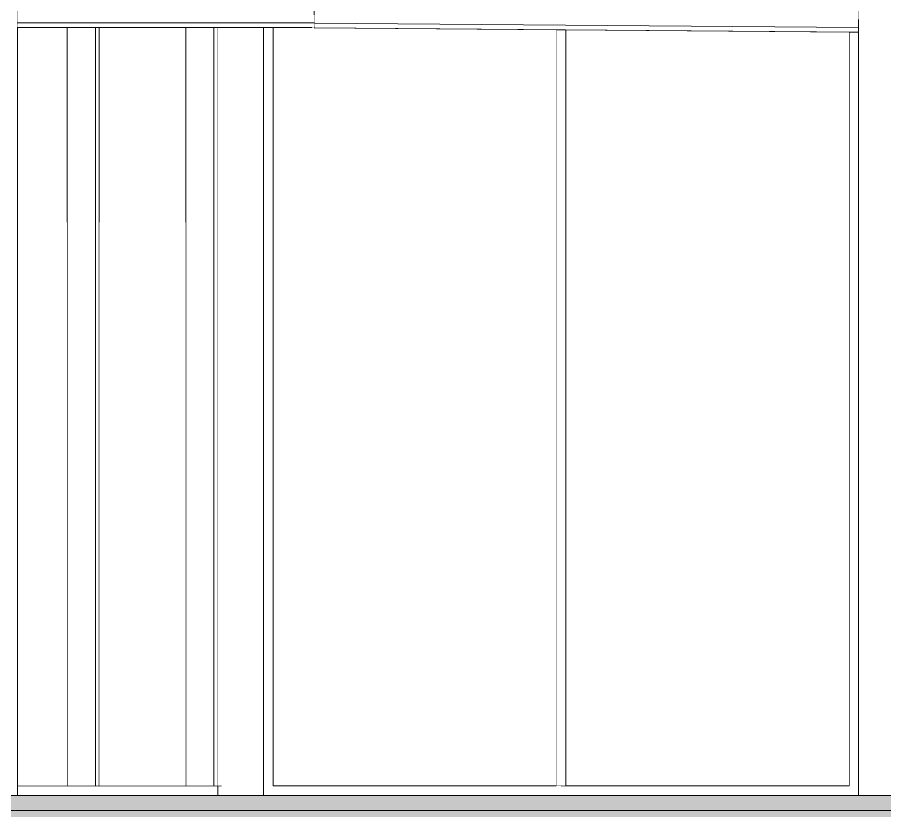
# Model space of a CAD drawing. Header units: millimetres. Extents: x -46169 to 174149, y -86316 to 18123.
# Drawn here: x 148036 to 152539, y -78958 to -74841 of the extents above; entities that cross this region are included whole.
import ezdxf

# ---------------------------------------------------------------- set-up
doc = ezdxf.new("R2010")
doc.units = ezdxf.units.MM
doc.header["$MEASUREMENT"] = 0
doc.linetypes.add('Dashed', pattern=[2822.222233, 1411.111116, -1411.111116])
doc.linetypes.add('Wipeout_Contour', pattern=[1000, 0, -1000])
for name, color, linetype, lineweight, true_color in [('0_Pen_No__105', 7, 'Continuous', 15, 0xa6a6a6), ('A-35-M_FFE_Sanitary_Pen_No__103', 7, 'Continuous', 15, 0xa6a6a6), ('New_A-20-M_Floor_Slab_Pen_No__109', 7, 'Continuous', 15, 0xa6a6a6), ('New_A-20-M_Floor_Slab_Pen_No__162', 7, 'Continuous', 0, 0xe47200)]:
    doc.layers.add(name, color=color, linetype=linetype, lineweight=lineweight, true_color=true_color)
for name, color, linetype in [('A-25-M_Wall_Int', 7, 'Continuous'), ('New_A-20-M_Floor_Slab', 7, 'Continuous'), ('New_A-25-M_Curtain_Wall', 7, 'Continuous'), ('New_A-25-M_Wall_Ext', 7, 'Continuous'), ('S-280-M_COLUMN.IFC Import', 7, 'Continuous'), ('S-280-M_STRUCT_FRAME.IFC Import', 7, 'Continuous')]:
    doc.layers.add(name, color=color, linetype=linetype)
for name, color, linetype, lineweight in [('A-25-M_Wall_Int_Pen_No__87', 8, 'Continuous', 20), ('A-35-M_FFE_Sanitary_Pen_No__1', 7, 'Continuous', 13), ('New_A-20-M_Floor_Slab_Pen_No__1', 7, 'Continuous', 13), ('New_A-25-M_Curtain_Wall_Pen_No__4', 7, 'Continuous', 20), ('New_A-25-M_Curtain_Wall_Pen_No__87', 8, 'Continuous', 20), ('New_A-25-M_Wall_Ext_Pen_No__87', 8, 'Continuous', 20), ('S-280-M_COLUMN.IFC Import_Pen_No__88', 8, 'Continuous', 20), ('S-280-M_STRUCT_FRAME.IFC Import_Pen_No__90', 8, 'Continuous', 20)]:
    doc.layers.add(name, color=color, linetype=linetype, lineweight=lineweight)

# ---------------------------------------------------------------- blocks, each defined once
blk = doc.blocks.new('Section Elem_18_3', base_point=(165992.3, -78878.8))
at = {"color": 254, "linetype": 'Wipeout_Contour', "lineweight": 0, "ltscale": 853968.175542}
blk.add_wipeout([(152354.3, -75903.8), (152354.3, -78828.8), (152403.6, -78878.1), (152403.6, -76104.1), (152403.6, -75903.8)], dxfattribs=at).dxf.layer = 'New_A-25-M_Curtain_Wall'
at = {"layer": 'New_A-25-M_Curtain_Wall_Pen_No__87', "linetype": 'Continuous'}
blk.add_line((152354.3, -78828.8), (152354.3, -75903.8), dxfattribs=at)
blk = doc.blocks.new('Section Elem_19_3', base_point=(165992.3, -78878.8))
at = {"color": 254, "linetype": 'Wipeout_Contour', "lineweight": 0, "ltscale": 2038571.281294461}
blk.add_wipeout([(152354.3, -75903.8), (152403.6, -75903.8), (152403.6, -74852.3), (152403.3, -74892.6), (152403.2, -74898.1), (152403.3, -74898.1), (152403.3, -74901.5), (152403.2, -74905.1), (152403.2, -74914.9), (152403.1, -74917.6), (152403.1, -74917.6), (152354.3, -74917.2)], dxfattribs=at).dxf.layer = 'New_A-25-M_Curtain_Wall'
at = {"layer": 'New_A-25-M_Curtain_Wall_Pen_No__87', "linetype": 'Continuous'}
blk.add_line((152354.3, -75903.8), (152354.3, -74917.2), dxfattribs=at)
blk = doc.blocks.new('Section Elem_45_3', base_point=(165992.3, -78878.8))
at = {"color": 254, "linetype": 'Wipeout_Contour', "lineweight": 0, "ltscale": 1188023.989802257}
blk.add_wipeout([(150884.4, -75903.8), (150884.4, -75903.8), (150884.4, -78828.8), (152354.3, -78828.8), (152354.3, -75903.8), (152354.3, -74917.2), (150884.4, -74905.6)], dxfattribs=at).dxf.layer = 'New_A-25-M_Curtain_Wall'
blk = doc.blocks.new('Section Elem_47_3', base_point=(165992.3, -78878.8))
at = {"color": 254, "linetype": 'Wipeout_Contour', "lineweight": 0, "ltscale": 855201.059117}
blk.add_wipeout([(150859.3, -78828.8), (150859.3, -78878.8), (152403.6, -78878.8), (152403.6, -78878.1), (152354.3, -78828.8)], dxfattribs=at).dxf.layer = 'New_A-25-M_Curtain_Wall'
at = {"layer": 'New_A-25-M_Curtain_Wall_Pen_No__87', "linetype": 'Continuous'}
blk.add_line((150859.3, -78828.8), (152354.3, -78828.8), dxfattribs=at)
blk = doc.blocks.new('Section Elem_69_3', base_point=(165992.3, -78878.8))
at = {"color": 254, "linetype": 'Wipeout_Contour', "lineweight": 0, "ltscale": 671643.523034}
blk.add_wipeout([(148036, -78828.8), (148036, -78878.8), (148450.9, -78878.8), (148450.9, -78828.8)], dxfattribs=at).dxf.layer = 'New_A-25-M_Curtain_Wall'
at = {"layer": 'New_A-25-M_Curtain_Wall_Pen_No__4', "linetype": 'Continuous'}
blk.add_line((148036, -78828.8), (148450.9, -78828.8), dxfattribs=at)
blk = doc.blocks.new('Section Elem_70_3', base_point=(165992.3, -78878.8))
at = {"color": 254, "linetype": 'Wipeout_Contour', "lineweight": 0, "ltscale": 673464.48326}
blk.add_wipeout([(148450.9, -78878.8), (149066.8, -78878.8), (149066.8, -78828.8), (148450.9, -78828.8)], dxfattribs=at).dxf.layer = 'New_A-25-M_Curtain_Wall'
at = {"layer": 'New_A-25-M_Curtain_Wall_Pen_No__4', "linetype": 'Continuous'}
blk.add_line((148450.9, -78828.8), (149066.8, -78828.8), dxfattribs=at)
blk = doc.blocks.new('Section Elem_71_3', base_point=(165992.3, -78878.8))
at = {"color": 254, "linetype": 'Wipeout_Contour', "lineweight": 0, "ltscale": 674604.695963}
blk.add_wipeout([(149066.8, -78878.8), (149096.2, -78878.8), (149096.2, -78828.8), (149066.8, -78828.8)], dxfattribs=at).dxf.layer = 'New_A-25-M_Curtain_Wall'
at = {"layer": 'New_A-25-M_Curtain_Wall_Pen_No__4', "linetype": 'Continuous'}
blk.add_line((149066.8, -78828.8), (149314.3, -78828.8), dxfattribs=at)
blk = doc.blocks.new('Section Elem_100_3', base_point=(165992.3, -78878.8))
at = {"color": 254, "linetype": 'Wipeout_Contour', "lineweight": 0, "ltscale": 671515.447983}
blk.add_wipeout([(148910.1, -75903.8), (148910.1, -78828.8), (149056.8, -78828.8), (149056.8, -75903.8)], dxfattribs=at).dxf.layer = 'New_A-25-M_Curtain_Wall'
at = {"layer": 'New_A-25-M_Curtain_Wall_Pen_No__4', "linetype": 'Continuous'}
blk.add_line((148910.1, -78828.8), (148910.1, -75903.8), dxfattribs=at)
at = {"color": 254, "linetype": 'Wipeout_Contour', "lineweight": 0, "ltscale": 671811.259304}
blk.add_wipeout([(149056.8, -75903.8), (149056.8, -78828.8), (149076.8, -78828.8), (149076.8, -75903.8)], dxfattribs=at).dxf.layer = 'New_A-25-M_Curtain_Wall'
at = {"layer": 'New_A-25-M_Curtain_Wall_Pen_No__4', "linetype": 'Continuous'}
for p, q in [((149056.8, -78828.8), (149056.8, -75903.8)), ((149076.8, -78828.8), (149076.8, -75903.8))]:
    blk.add_line(p, q, dxfattribs=at)
blk = doc.blocks.new('Section Elem_101_3', base_point=(165992.3, -78878.8))
at = {"color": 254, "linetype": 'Wipeout_Contour', "lineweight": 0, "ltscale": 669330.177402}
blk.add_wipeout([(148294.3, -75903.8), (148294.3, -78828.8), (148441, -78828.8), (148441, -75903.8)], dxfattribs=at).dxf.layer = 'New_A-25-M_Curtain_Wall'
at = {"layer": 'New_A-25-M_Curtain_Wall_Pen_No__4', "linetype": 'Continuous'}
blk.add_line((148294.3, -78828.8), (148294.3, -75903.8), dxfattribs=at)
at = {"color": 254, "linetype": 'Wipeout_Contour', "lineweight": 0, "ltscale": 669625.727796}
blk.add_wipeout([(148441, -75903.8), (148441, -78828.8), (148460.9, -78828.8), (148460.9, -75903.8)], dxfattribs=at).dxf.layer = 'New_A-25-M_Curtain_Wall'
at = {"layer": 'New_A-25-M_Curtain_Wall_Pen_No__4', "linetype": 'Continuous'}
for p, q in [((148441, -78828.8), (148441, -75903.8)), ((148460.9, -78828.8), (148460.9, -75903.8))]:
    blk.add_line(p, q, dxfattribs=at)
blk = doc.blocks.new('Section Elem_102_3', base_point=(165992.3, -78878.8))
at = {"color": 254, "linetype": 'Wipeout_Contour', "lineweight": 0, "ltscale": 669544.50408}
blk.add_wipeout([(148910.1, -74893.8), (148460.9, -74893.8), (148460.9, -78828.8), (148910.1, -78828.8)], dxfattribs=at).dxf.layer = 'New_A-25-M_Curtain_Wall'
blk = doc.blocks.new('Section Elem_103_3', base_point=(165992.3, -78878.8))
at = {"color": 254, "linetype": 'Wipeout_Contour', "lineweight": 0, "ltscale": 667696.041476}
blk.add_wipeout([(148036, -78828.8), (148294.3, -78828.8), (148294.3, -74893.8), (148036, -74893.8)], dxfattribs=at).dxf.layer = 'New_A-25-M_Curtain_Wall'
blk = doc.blocks.new('Section Elem_109_3', base_point=(165992.3, -78878.8))
at = {"color": 254, "linetype": 'Wipeout_Contour', "lineweight": 0, "ltscale": 665710.273393}
blk.add_wipeout([(148294.3, -75903.8), (148441, -75903.8), (148441, -74893.8), (148294.3, -74893.8)], dxfattribs=at).dxf.layer = 'New_A-25-M_Curtain_Wall'
at = {"layer": 'New_A-25-M_Curtain_Wall_Pen_No__4', "linetype": 'Continuous'}
blk.add_line((148294.3, -75903.8), (148294.3, -74893.8), dxfattribs=at)
at = {"color": 254, "linetype": 'Wipeout_Contour', "lineweight": 0, "ltscale": 666007.426413}
blk.add_wipeout([(148441, -75903.8), (148460.9, -75903.8), (148460.9, -74893.8), (148441, -74893.8)], dxfattribs=at).dxf.layer = 'New_A-25-M_Curtain_Wall'
at = {"layer": 'New_A-25-M_Curtain_Wall_Pen_No__4', "linetype": 'Continuous'}
for p, q in [((148441, -75903.8), (148441, -74893.8)), ((148460.9, -75903.8), (148460.9, -74893.8))]:
    blk.add_line(p, q, dxfattribs=at)
blk = doc.blocks.new('Section Elem_110_3', base_point=(165992.3, -78878.8))
at = {"color": 254, "linetype": 'Wipeout_Contour', "lineweight": 0, "ltscale": 834684.867826}
blk.add_wipeout([(149016.1, -74893.8), (148910.1, -74893.8), (148910.1, -75903.8), (149056.8, -75903.8), (149056.8, -74893.8)], dxfattribs=at).dxf.layer = 'New_A-25-M_Curtain_Wall'
at = {"layer": 'New_A-25-M_Curtain_Wall_Pen_No__4', "linetype": 'Continuous'}
blk.add_line((148910.1, -75903.8), (148910.1, -74893.8), dxfattribs=at)
at = {"color": 254, "linetype": 'Wipeout_Contour', "lineweight": 0, "ltscale": 668204.761168}
blk.add_wipeout([(149056.8, -75903.8), (149076.8, -75903.8), (149076.8, -74893.8), (149056.8, -74893.8)], dxfattribs=at).dxf.layer = 'New_A-25-M_Curtain_Wall'
at = {"layer": 'New_A-25-M_Curtain_Wall_Pen_No__4', "linetype": 'Continuous'}
for p, q in [((149056.8, -75903.8), (149056.8, -74893.8)), ((149076.8, -75903.8), (149076.8, -74893.8))]:
    blk.add_line(p, q, dxfattribs=at)
blk = doc.blocks.new('Section Elem_111_3', base_point=(165992.3, -78878.8))
at = {"color": 254, "linetype": 'Wipeout_Contour', "lineweight": 0, "ltscale": 1008710.10007967}
blk.add_wipeout([(149076.8, -78828.8), (149096.2, -78828.8), (149096.2, -78878.8), (149314.3, -78878.8), (149314.3, -74893.8), (149076.8, -74893.8)], dxfattribs=at).dxf.layer = 'New_A-25-M_Wall_Ext'
at = {"layer": 'New_A-25-M_Wall_Ext_Pen_No__87', "linetype": 'Continuous'}
blk.add_line((149076.8, -78878.8), (149076.8, -78828.8), dxfattribs=at)
blk = doc.blocks.new('Section Elem_149_3', base_point=(165992.3, -78878.8))
at = {"color": 254, "linetype": 'Wipeout_Contour', "lineweight": 0, "ltscale": 699871.567281}
blk.add_wipeout([(166086.4, -78878.8), (146101.2, -78878.8), (146101.2, -78957.8), (166086.4, -78957.8)], dxfattribs=at).dxf.layer = 'New_A-20-M_Floor_Slab'
at = {"layer": 'New_A-20-M_Floor_Slab_Pen_No__109', "linetype": 'Continuous'}
h = blk.add_hatch(dxfattribs=at)
h.set_pattern_fill('Lightweight_Concrete_0003', color=256, style=0, pattern_type=2)
h.set_pattern_definition([(0, (165992.32, -78878.83), (0, 389.7114), [24.375, -200.625]), (0, (166104.82, -78683.98), (0, 389.7114), [24.375, -200.625]), (60, (165992.32, -78878.83), (-337.5, 194.856), [24.375, -200.625]), (60, (166217.32, -78878.83), (-337.5, 194.856), [24.375, -200.625]), (120, (166016.7, -78878.83), (337.5, 194.856), [24.375, -200.625]), (120, (166241.7, -78878.83), (337.5, 194.856), [24.375, -200.625]), (0, (165992.32, -78841.33), (0, 75), [0, -75, 0, -112.5]), (45, (166029.82, -78841.33), (-53.033, 53.033), [0, -56.25, 0, -93.75])])
h.paths.add_polyline_path([(166086.4, -78878.8), (146101.2, -78878.8), (146101.2, -78957.8), (166086.4, -78957.8)])
at = {"layer": 'New_A-20-M_Floor_Slab_Pen_No__162', "linetype": 'Continuous'}
blk.add_hatch(color=256, dxfattribs=at).paths.add_polyline_path([(146101.2, -78957.8), (146101.2, -78958.3), (166086.4, -78958.3), (166086.4, -78957.8)])
at = {"layer": 'New_A-20-M_Floor_Slab_Pen_No__1', "linetype": 'Continuous'}
for p, q in [((166083.7, -78878.8), (146101.2, -78878.8)), ((166086.4, -78957.8), (146101.2, -78957.8))]:
    blk.add_line(p, q, dxfattribs=at)
blk = doc.blocks.new('Section Elem_151_3', base_point=(165992.3, -78878.8))
at = {"color": 254, "linetype": 'Wipeout_Contour', "lineweight": 0, "ltscale": 678272.195507}
blk.add_wipeout([(150884.4, -78828.8), (150884.4, -75903.8), (150884.3, -75903.8), (150884.3, -78828.8)], dxfattribs=at).dxf.layer = 'New_A-25-M_Curtain_Wall'
at = {"color": 254, "linetype": 'Wipeout_Contour', "lineweight": 0, "ltscale": 678183.056488}
blk.add_wipeout([(150884.3, -78828.8), (150884.3, -75903.8), (150834.3, -75903.8), (150834.3, -78828.8)], dxfattribs=at).dxf.layer = 'New_A-25-M_Curtain_Wall'
at = {"layer": 'New_A-25-M_Curtain_Wall_Pen_No__87', "linetype": 'Continuous'}
for p, q in [((150834.3, -78828.8), (150834.3, -75903.8)), ((150884.3, -78828.8), (150884.3, -75903.8)), ((150859.3, -78828.8), (150834.3, -78828.8))]:
    blk.add_line(p, q, dxfattribs=at)
blk = doc.blocks.new('Section Elem_152_3', base_point=(165992.3, -78878.8))
at = {"color": 254, "linetype": 'Wipeout_Contour', "lineweight": 0, "ltscale": 674710.614335}
blk.add_wipeout([(150884.3, -75903.8), (150884.4, -75903.8), (150884.4, -74905.6), (150884.3, -74905.6)], dxfattribs=at).dxf.layer = 'New_A-25-M_Curtain_Wall'
at = {"color": 254, "linetype": 'Wipeout_Contour', "lineweight": 0, "ltscale": 674620.859998}
blk.add_wipeout([(150834.3, -75903.8), (150884.3, -75903.8), (150884.3, -74905.6), (150834.3, -74905.2)], dxfattribs=at).dxf.layer = 'New_A-25-M_Curtain_Wall'
at = {"layer": 'New_A-25-M_Curtain_Wall_Pen_No__87', "linetype": 'Continuous'}
for p, q in [((150834.3, -75903.8), (150834.3, -74905.2)), ((150884.3, -75903.8), (150884.3, -74905.6))]:
    blk.add_line(p, q, dxfattribs=at)
blk = doc.blocks.new('Section Elem_154_3', base_point=(165992.3, -78878.8))
at = {"color": 254, "linetype": 'Wipeout_Contour', "lineweight": 0, "ltscale": 1678777.049508491}
blk.add_wipeout([(149364.4, -74893.8), (149364.4, -75903.8), (149364.4, -75903.8), (149364.4, -78828.8), (150834.3, -78828.8), (150834.3, -74905.2), (149577.2, -74895.3), (149577.2, -74892), (149577.2, -74891.4), (149567.5, -74893.8)], dxfattribs=at).dxf.layer = 'New_A-25-M_Curtain_Wall'
blk = doc.blocks.new('Section Elem_156_3', base_point=(165992.3, -78878.8))
at = {"color": 254, "linetype": 'Wipeout_Contour', "lineweight": 0, "ltscale": 678207.573052}
blk.add_wipeout([(149364.3, -78828.8), (149314.3, -78878.8), (150859.3, -78878.8), (150859.3, -78828.8)], dxfattribs=at).dxf.layer = 'New_A-25-M_Curtain_Wall'
at = {"layer": 'New_A-25-M_Curtain_Wall_Pen_No__87', "linetype": 'Continuous'}
blk.add_line((149364.3, -78828.8), (150834.3, -78828.8), dxfattribs=at)
blk = doc.blocks.new('Section Elem_159_3', base_point=(165992.3, -78878.8))
at = {"color": 254, "linetype": 'Wipeout_Contour', "lineweight": 0, "ltscale": 672867.750606}
blk.add_wipeout([(149364.4, -78828.8), (149364.4, -75903.8), (149364.3, -75903.8), (149364.3, -78828.8)], dxfattribs=at).dxf.layer = 'New_A-25-M_Curtain_Wall'
at = {"color": 254, "linetype": 'Wipeout_Contour', "lineweight": 0, "ltscale": 672802.142479}
blk.add_wipeout([(149364.3, -78828.8), (149364.3, -75903.8), (149314.3, -75903.8), (149314.3, -78878.8)], dxfattribs=at).dxf.layer = 'New_A-25-M_Curtain_Wall'
at = {"layer": 'New_A-25-M_Curtain_Wall_Pen_No__87', "linetype": 'Continuous'}
for p, q in [((149314.3, -78878.8), (149314.3, -75903.8)), ((149364.3, -78828.8), (149364.3, -75903.8))]:
    blk.add_line(p, q, dxfattribs=at)
blk = doc.blocks.new('Section Elem_160_3', base_point=(165992.3, -78878.8))
at = {"color": 254, "linetype": 'Wipeout_Contour', "lineweight": 0, "ltscale": 669266.901037}
blk.add_wipeout([(149364.4, -74893.8), (149364.3, -74893.8), (149364.3, -75903.8), (149364.4, -75903.8)], dxfattribs=at).dxf.layer = 'New_A-25-M_Curtain_Wall'
at = {"color": 254, "linetype": 'Wipeout_Contour', "lineweight": 0, "ltscale": 836234.811867}
blk.add_wipeout([(149328.7, -74893.8), (149314.3, -74893.8), (149314.3, -75903.8), (149364.3, -75903.8), (149364.3, -74893.8)], dxfattribs=at).dxf.layer = 'New_A-25-M_Curtain_Wall'
at = {"layer": 'New_A-25-M_Curtain_Wall_Pen_No__87', "linetype": 'Continuous'}
for p, q in [((149314.3, -75903.8), (149314.3, -74893.8)), ((149364.3, -75903.8), (149364.3, -74893.8))]:
    blk.add_line(p, q, dxfattribs=at)
blk = doc.blocks.new('Section Elem_173_3', base_point=(165992.3, -78878.8))
at = {"color": 254, "linetype": 'Wipeout_Contour', "lineweight": 0, "ltscale": 684334.034528}
blk.add_wipeout([(152403.6, -78878.8), (152641.4, -78878.8), (152641.4, -76104.1), (152403.6, -76104.1)], dxfattribs=at).dxf.layer = 'A-25-M_Wall_Int'
at = {"layer": 'A-25-M_Wall_Int_Pen_No__87', "linetype": 'Continuous'}
blk.add_line((152403.6, -78878.8), (152403.6, -76104.1), dxfattribs=at)
at = {"color": 254, "linetype": 'Wipeout_Contour', "lineweight": 0, "ltscale": 684763.382046}
blk.add_wipeout([(152641.4, -78878.8), (152644.4, -78878.8), (152644.4, -76104.1), (152641.4, -76104.1)], dxfattribs=at).dxf.layer = 'A-25-M_Wall_Int'
at = {"color": 254, "linetype": 'Wipeout_Contour', "lineweight": 0, "ltscale": 684795.459534}
blk.add_wipeout([(152644.4, -78878.8), (152659.4, -78878.8), (152659.4, -76104.1), (152644.4, -76104.1)], dxfattribs=at).dxf.layer = 'A-25-M_Wall_Int'
at = {"color": 254, "linetype": 'Wipeout_Contour', "lineweight": 0, "ltscale": 684848.949237}
blk.add_wipeout([(152659.4, -78878.8), (152674.4, -78878.8), (152674.4, -76104.1), (152659.4, -76104.1)], dxfattribs=at).dxf.layer = 'A-25-M_Wall_Int'
at = {"layer": 'A-25-M_Wall_Int_Pen_No__87', "linetype": 'Continuous'}
for p, q in [((152641.4, -76104.1), (152641.4, -78878.8)), ((152641.4, -78878.8), (152641.4, -76104.1)), ((152644.4, -78878.8), (152644.4, -76104.1)), ((152659.4, -78878.8), (152659.4, -76104.1)), ((152674.4, -76104.1), (152674.4, -78878.8)), ((152674.4, -78878.8), (152674.4, -76104.1))]:
    blk.add_line(p, q, dxfattribs=at)
blk = doc.blocks.new('Section Elem_174_3', base_point=(165992.3, -78878.8))
at = {"color": 254, "linetype": 'Wipeout_Contour', "lineweight": 0, "ltscale": 687086.758973}
blk.add_wipeout([(152403.6, -71853.8), (152403.6, -76104.1), (157613.7, -76104.1), (157613.7, -71853.8)], dxfattribs=at).dxf.layer = 'A-25-M_Wall_Int'
at = {"layer": 'A-25-M_Wall_Int_Pen_No__87', "linetype": 'Continuous'}
blk.add_line((152403.6, -71853.8), (152403.6, -76104.1), dxfattribs=at)
blk = doc.blocks.new('Section Elem_188_3', base_point=(165992.3, -78878.8))
at = {"layer": 'S-280-M_COLUMN.IFC Import_Pen_No__88', "linetype": 'Continuous'}
blk.add_line((148036, -71853.8), (148036, -78878.8), dxfattribs=at)
blk = doc.blocks.new('Section Elem_269_3', base_point=(165992.3, -78878.8))
at = {"color": 254, "linetype": 'Wipeout_Contour', "lineweight": 0, "ltscale": 674200.38416}
blk.add_wipeout([(149577.2, -74892), (149577.2, -74895.3), (152403.1, -74917.6), (152403.1, -74914.3)], dxfattribs=at).dxf.layer = 'S-280-M_STRUCT_FRAME.IFC Import'
at = {"color": 254, "linetype": 'Wipeout_Contour', "lineweight": 0, "ltscale": 674189.435702}
blk.add_wipeout([(149577.3, -74882.8), (149577.2, -74892), (152403.1, -74914.3), (152403.2, -74905.1)], dxfattribs=at).dxf.layer = 'S-280-M_STRUCT_FRAME.IFC Import'
at = {"color": 254, "linetype": 'Wipeout_Contour', "lineweight": 0, "ltscale": 674170.491619}
blk.add_wipeout([(149577.4, -74870.3), (149577.3, -74882.8), (152403.2, -74905.1), (152403.3, -74892.6)], dxfattribs=at).dxf.layer = 'S-280-M_STRUCT_FRAME.IFC Import'
at = {"color": 254, "linetype": 'Wipeout_Contour', "lineweight": 0, "ltscale": 843838.16787}
blk.add_wipeout([(149578.4, -74740.3), (149577.4, -74870.3), (152403.3, -74892.6), (152403.6, -74852.3), (152403.6, -74762.6)], dxfattribs=at).dxf.layer = 'S-280-M_STRUCT_FRAME.IFC Import'
at = {"layer": 'S-280-M_STRUCT_FRAME.IFC Import_Pen_No__90', "linetype": 'Continuous'}
for p, q in [((149577.3, -74882.8), (149577.2, -74892)), ((149577.4, -74870.3), (149577.3, -74882.8)), ((149577.2, -74892), (149577.2, -74895.3))]:
    blk.add_line(p, q, dxfattribs=at)
at = {"color": 254, "linetype": 'Wipeout_Contour', "lineweight": 0, "ltscale": 673920.080158}
blk.add_wipeout([(149578.4, -74740.3), (152403.6, -74762.6), (152403.6, -74750.1), (149578.5, -74727.8)], dxfattribs=at).dxf.layer = 'S-280-M_STRUCT_FRAME.IFC Import'
at = {"color": 254, "linetype": 'Wipeout_Contour', "lineweight": 0, "ltscale": 679261.382816}
blk.add_wipeout([(152403.2, -74901.5), (152403.2, -74905.1), (152403.2, -74905.1), (152403.3, -74901.5)], dxfattribs=at).dxf.layer = 'S-280-M_STRUCT_FRAME.IFC Import'
at = {"color": 254, "linetype": 'Wipeout_Contour', "lineweight": 0, "ltscale": 673901.027016}
blk.add_wipeout([(149578.5, -74727.8), (152403.6, -74750.1), (152403.6, -74741), (149578.6, -74718.7)], dxfattribs=at).dxf.layer = 'S-280-M_STRUCT_FRAME.IFC Import'
at = {"color": 254, "linetype": 'Wipeout_Contour', "lineweight": 0, "ltscale": 679255.226145}
blk.add_wipeout([(152403.2, -74901.5), (152403.3, -74901.5), (152403.3, -74898.1), (152403.2, -74898.1)], dxfattribs=at).dxf.layer = 'S-280-M_STRUCT_FRAME.IFC Import'
at = {"color": 254, "linetype": 'Wipeout_Contour', "lineweight": 0, "ltscale": 673890.032223}
blk.add_wipeout([(149578.6, -74718.7), (152403.6, -74741), (152403.6, -74737.6), (149578.6, -74715.3)], dxfattribs=at).dxf.layer = 'S-280-M_STRUCT_FRAME.IFC Import'
at = {"color": 254, "linetype": 'Wipeout_Contour', "lineweight": 0, "ltscale": 1018916.384658378}
blk.add_wipeout([(152403.1, -74914.3), (152403.1, -74917.6), (152403.1, -74917.6), (152403.2, -74914.9), (152403.2, -74905.1), (152403.2, -74905.1)], dxfattribs=at).dxf.layer = 'S-280-M_STRUCT_FRAME.IFC Import'
at = {"layer": 'S-280-M_STRUCT_FRAME.IFC Import_Pen_No__90', "linetype": 'Continuous'}
for p, q in [((149578.4, -74740.3), (149577.4, -74870.3)), ((149578.5, -74727.8), (149578.4, -74740.3)), ((152403.6, -74762.6), (149578.4, -74740.3)), ((149578.6, -74718.7), (149578.5, -74727.8)), ((152403.6, -74737.6), (149578.6, -74715.3)), ((149578.6, -74715.3), (149578.6, -74718.7)), ((152403.3, -74892.6), (149577.4, -74870.3)), ((152403.3, -74892.6), (152403.6, -74852.3)), ((152403.1, -74917.6), (149577.2, -74895.3)), ((152403.1, -74914.3), (152403.2, -74905.1)), ((152403.1, -74917.6), (152403.1, -74914.3)), ((152403.2, -74914.9), (152403.1, -74917.6)), ((152403.2, -74905.1), (152403.3, -74892.6)), ((152403.2, -74905.1), (152403.3, -74901.5)), ((152403.3, -74901.5), (152403.3, -74897.9))]:
    blk.add_line(p, q, dxfattribs=at)
blk = doc.blocks.new('Section Elem_271_3', base_point=(165992.3, -78878.8))
at = {"color": 254, "linetype": 'Wipeout_Contour', "lineweight": 0, "ltscale": 833630.806136}
blk.add_wipeout([(148036, -74893.8), (149567.5, -74893.8), (149577.2, -74891.4), (149577.2, -74890.5), (148036, -74890.5)], dxfattribs=at).dxf.layer = 'S-280-M_STRUCT_FRAME.IFC Import'
at = {"color": 254, "linetype": 'Wipeout_Contour', "lineweight": 0, "ltscale": 833624.442965}
blk.add_wipeout([(148036, -74890.5), (149577.2, -74890.5), (149577.3, -74882.8), (149577.3, -74881.3), (148036, -74881.3)], dxfattribs=at).dxf.layer = 'S-280-M_STRUCT_FRAME.IFC Import'
at = {"color": 254, "linetype": 'Wipeout_Contour', "lineweight": 0, "ltscale": 666331.114891}
blk.add_wipeout([(148036, -74881.3), (149577.3, -74881.3), (149577.4, -74868.8), (148036, -74868.8)], dxfattribs=at).dxf.layer = 'S-280-M_STRUCT_FRAME.IFC Import'
at = {"layer": 'S-280-M_STRUCT_FRAME.IFC Import_Pen_No__90', "linetype": 'Continuous'}
blk.add_line((149567.5, -74893.8), (148036, -74893.8), dxfattribs=at)
at = {"color": 254, "linetype": 'Wipeout_Contour', "lineweight": 0, "ltscale": 1335058.740800201}
blk.add_wipeout([(148036, -74868.8), (149577.4, -74868.8), (149577.7, -74828.8), (149520.3, -74828.8), (149520.3, -74778.8), (149578.1, -74778.8), (149578.4, -74738.8), (148036, -74738.8)], dxfattribs=at).dxf.layer = 'S-280-M_STRUCT_FRAME.IFC Import'
at = {"layer": 'S-280-M_STRUCT_FRAME.IFC Import_Pen_No__90', "linetype": 'Continuous'}
blk.add_line((149577.4, -74868.8), (148036, -74868.8), dxfattribs=at)
at = {"color": 254, "linetype": 'Wipeout_Contour', "lineweight": 0, "ltscale": 833282.877499}
blk.add_wipeout([(148036, -74726.3), (148036, -74738.8), (149578.4, -74738.8), (149578.5, -74727.8), (149578.5, -74726.3)], dxfattribs=at).dxf.layer = 'S-280-M_STRUCT_FRAME.IFC Import'
at = {"color": 254, "linetype": 'Wipeout_Contour', "lineweight": 0, "ltscale": 833259.602926}
blk.add_wipeout([(149578.6, -74717.2), (148036, -74717.2), (148036, -74726.3), (149578.5, -74726.3), (149578.6, -74718.7)], dxfattribs=at).dxf.layer = 'S-280-M_STRUCT_FRAME.IFC Import'
at = {"color": 254, "linetype": 'Wipeout_Contour', "lineweight": 0, "ltscale": 833237.910535}
blk.add_wipeout([(148036, -74713.8), (148036, -74717.2), (149578.6, -74717.2), (149578.6, -74716.6), (149567.5, -74713.8)], dxfattribs=at).dxf.layer = 'S-280-M_STRUCT_FRAME.IFC Import'
at = {"layer": 'S-280-M_STRUCT_FRAME.IFC Import_Pen_No__90', "linetype": 'Continuous'}
for p, q in [((149567.5, -74713.8), (148036, -74713.8)), ((149578.4, -74738.8), (148036, -74738.8))]:
    blk.add_line(p, q, dxfattribs=at)
blk = doc.blocks.new('A04 Atrium Longitudinal Section_STORY_MARKER', base_point=(165992.3, -78878.8))
at = {"layer": '0_Pen_No__105', "linetype": 'Dashed', "ltscale": 0.1}
blk.add_line((140779.4, -78878.8), (170486.5, -78878.8), dxfattribs=at)

msp = doc.modelspace()

# ---------------------------------------------------------------- block references
at = {"layer": 'New_A-25-M_Curtain_Wall'}
for name in ['Section Elem_18_3', 'Section Elem_69_3']:
    msp.add_blockref(name, (165992.3, -78878.8), dxfattribs=at)

# ---------------------------------------------------------------- next in the draw order: block references
for name in ['Section Elem_19_3', 'Section Elem_70_3']:
    msp.add_blockref(name, (165992.3, -78878.8), dxfattribs=at)

# ---------------------------------------------------------------- next in the draw order: block references
for name in ['Section Elem_45_3', 'Section Elem_101_3', 'Section Elem_71_3']:
    msp.add_blockref(name, (165992.3, -78878.8), dxfattribs=at)

# ---------------------------------------------------------------- next in the draw order: block references
for name in ['Section Elem_103_3', 'Section Elem_100_3', 'Section Elem_47_3']:
    msp.add_blockref(name, (165992.3, -78878.8), dxfattribs=at)

# ---------------------------------------------------------------- next in the draw order: block references
for name in ['Section Elem_102_3', 'Section Elem_151_3']:
    msp.add_blockref(name, (165992.3, -78878.8), dxfattribs=at)

# ---------------------------------------------------------------- next in the draw order: block references
for name in ['Section Elem_109_3', 'Section Elem_110_3', 'Section Elem_152_3']:
    msp.add_blockref(name, (165992.3, -78878.8), dxfattribs=at)

# ---------------------------------------------------------------- next in the draw order: block references
msp.add_blockref('Section Elem_154_3', (165992.3, -78878.8), dxfattribs=at)
at = {"layer": 'New_A-25-M_Wall_Ext'}
msp.add_blockref('Section Elem_111_3', (165992.3, -78878.8), dxfattribs=at)

# ---------------------------------------------------------------- next in the draw order: block references
at = {"layer": 'New_A-20-M_Floor_Slab'}
msp.add_blockref('Section Elem_149_3', (165992.3, -78878.8), dxfattribs=at)

# ---------------------------------------------------------------- next in the draw order: block references
at = {"layer": 'A-25-M_Wall_Int'}
msp.add_blockref('Section Elem_173_3', (165992.3, -78878.8), dxfattribs=at)
at = {"layer": 'New_A-25-M_Curtain_Wall'}
msp.add_blockref('Section Elem_156_3', (165992.3, -78878.8), dxfattribs=at)
at = {"layer": 'S-280-M_COLUMN.IFC Import'}
msp.add_blockref('Section Elem_188_3', (165992.3, -78878.8), dxfattribs=at)

# ---------------------------------------------------------------- next in the draw order: block references
at = {"layer": 'A-25-M_Wall_Int'}
msp.add_blockref('Section Elem_174_3', (165992.3, -78878.8), dxfattribs=at)
at = {"layer": 'New_A-25-M_Curtain_Wall'}
msp.add_blockref('Section Elem_159_3', (165992.3, -78878.8), dxfattribs=at)

# ---------------------------------------------------------------- next in the draw order: hatches: boundary and pattern name
at = {"layer": 'A-35-M_FFE_Sanitary_Pen_No__103', "linetype": 'Continuous'}
msp.add_hatch(color=256, dxfattribs=at).paths.add_polyline_path([(140779.4, -78878.8), (172168, -78878.8), (172168, -86316.2), (140779.4, -86316.2)])

# ---------------------------------------------------------------- next in the draw order: linework, layer by layer
at = {"layer": 'A-35-M_FFE_Sanitary_Pen_No__1', "linetype": 'Continuous', "flags": 128}
msp.add_lwpolyline([(140779.4, -78878.8), (172168, -78878.8), (172168, -86316.2), (140779.4, -86316.2)], close=True, dxfattribs=at)

# ---------------------------------------------------------------- next in the draw order: block references
at = {"layer": 'New_A-25-M_Curtain_Wall'}
msp.add_blockref('Section Elem_160_3', (165992.3, -78878.8), dxfattribs=at)
at = {"layer": 'S-280-M_STRUCT_FRAME.IFC Import'}
msp.add_blockref('Section Elem_269_3', (165992.3, -78878.8), dxfattribs=at)

# ---------------------------------------------------------------- next in the draw order: block references
msp.add_blockref('Section Elem_271_3', (165992.3, -78878.8), dxfattribs=at)

# ---------------------------------------------------------------- next in the draw order: block references
at = {"linetype": 'Continuous', "lineweight": 0}
msp.add_blockref('A04 Atrium Longitudinal Section_STORY_MARKER', (165992.3, -78878.8), dxfattribs=at)

doc.saveas('drawing.dxf')
